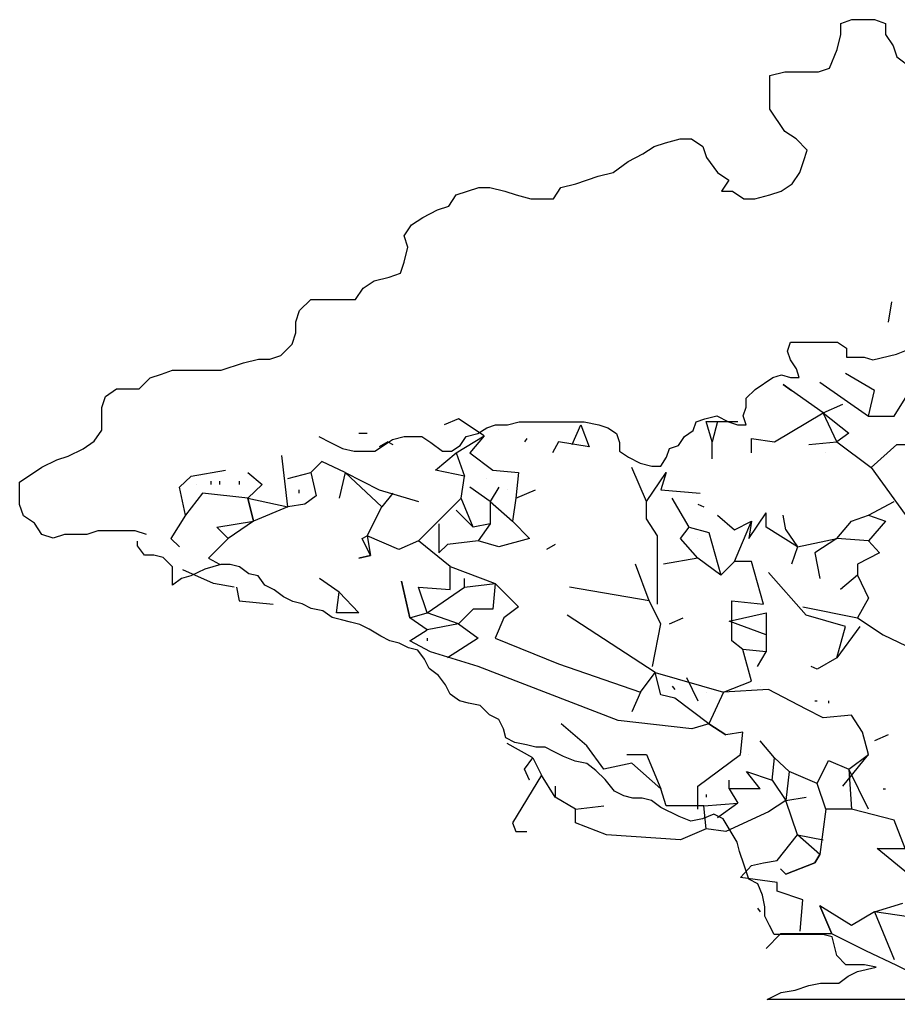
# Model space of a CAD drawing. Header units: inches. Extents: x 15 to 22798, y 21 to 21519.
# Drawn here: x 3215.8 to 3402.9, y 954.9 to 1163.3 of the extents above; entities that cross this region are included whole.
import ezdxf

# ---------------------------------------------------------------- set-up
doc = ezdxf.new("R2010")
doc.units = ezdxf.units.IN
doc.header["$MEASUREMENT"] = 0
doc.layers.add('pino marittimo', color=7, linetype='Continuous')

msp = doc.modelspace()

# ---------------------------------------------------------------- linework, layer by layer
at = {"layer": 'pino marittimo'}
for p, q in [((3401.41, 1103.3), (3400.69, 1098.93)), ((3386.15, 1086.21), (3396.51, 1078.94)), ((3397.78, 1084.39), (3391.6, 1088.03)), ((3380.15, 1084.39), (3378.33, 1085.67)), ((3378.33, 1085.67), (3380.15, 1084.39)), ((3386.87, 1079.67), (3380.15, 1084.39)), ((3396.51, 1078.94), (3397.78, 1084.39)), ((3401.96, 1078.94), (3405.05, 1083.85)), ((3386.87, 1079.67), (3391.05, 1081.49)), ((3309.27, 1078.4), (3306.18, 1077.12)), ((3314.72, 1074.76), (3309.27, 1078.4)), ((3363.25, 1073.49), (3361.98, 1077.85)), ((3361.98, 1077.85), (3368.7, 1077.85)), ((3364.34, 1077.85), (3363.25, 1073.49)), ((3376.52, 1073.49), (3386.87, 1079.67)), ((3389.78, 1073.49), (3386.87, 1079.67)), ((3386.87, 1079.67), (3392.33, 1075.31)), ((3396.51, 1078.94), (3401.96, 1078.94)), ((3317.81, 1076.03), (3317.81, 1076.03)), ((3333.44, 1072.94), (3335.26, 1077.12)), ((3335.26, 1077.12), (3337.08, 1072.4)), ((3288.01, 1075.31), (3289.82, 1075.31)), ((3308.72, 1071.13), (3314.72, 1074.76)), ((3314.72, 1074.76), (3311.63, 1071.13)), ((3323.81, 1074.22), (3323.26, 1073.49)), ((3371.61, 1071.13), (3371.61, 1074.22)), ((3371.61, 1074.22), (3376.52, 1073.49)), ((3392.33, 1075.31), (3389.78, 1073.49)), ((3294.18, 1073.49), (3292.37, 1072.4)), ((3294.18, 1073.49), (3295.28, 1072.94)), ((3330.53, 1073.49), (3329.26, 1071.13)), ((3337.08, 1072.4), (3330.53, 1073.49)), ((3363.25, 1069.85), (3363.25, 1073.49)), ((3383.78, 1072.94), (3389.78, 1073.49)), ((3389.78, 1073.49), (3397.05, 1068.04)), ((3397.05, 1068.04), (3402.5, 1072.94)), ((3402.5, 1072.94), (3405.05, 1072.94)), ((3272.92, 1059.68), (3271.65, 1070.58)), ((3304.36, 1067.49), (3308.72, 1071.13)), ((3308.72, 1071.13), (3310.54, 1066.22)), ((3311.63, 1071.13), (3316.54, 1067.49)), ((3387.42, 1071.13), (3387.42, 1071.13)), ((3252.38, 1066.22), (3259.65, 1067.49)), ((3280.19, 1069.31), (3277.83, 1066.95)), ((3285.1, 1066.95), (3280.19, 1069.31)), ((3310.54, 1066.22), (3304.36, 1067.49)), ((3316.54, 1067.49), (3321.99, 1066.95)), ((3349.25, 1060.77), (3346.16, 1068.04)), ((3397.05, 1068.04), (3427.95, 1025.15)), ((3249.84, 1063.86), (3252.38, 1066.22)), ((3264.38, 1066.95), (3267.47, 1064.4)), ((3272.92, 1065.67), (3277.83, 1066.95)), ((3277.83, 1066.95), (3278.92, 1062.04)), ((3285.1, 1066.95), (3283.83, 1061.49)), ((3292.91, 1059.68), (3285.1, 1066.95)), ((3285.1, 1066.95), (3292.37, 1063.31)), ((3309.81, 1061.49), (3310.54, 1066.22)), ((3315.27, 1065.67), (3315.27, 1065.67)), ((3321.99, 1066.95), (3321.45, 1061.49)), ((3349.25, 1060.77), (3353.43, 1066.95)), ((3353.43, 1066.95), (3352.34, 1063.31)), ((3251.11, 1057.86), (3249.84, 1063.86)), ((3253.47, 1064.4), (3253.47, 1064.4)), ((3256.56, 1065.13), (3256.56, 1064.4)), ((3258.38, 1065.13), (3258.38, 1064.4)), ((3262.56, 1065.13), (3262.56, 1064.4)), ((3267.47, 1064.4), (3264.38, 1061.49)), ((3275.28, 1063.31), (3275.28, 1062.58)), ((3292.37, 1063.31), (3300.73, 1060.77)), ((3315.99, 1060.77), (3311.63, 1063.86)), ((3317.81, 1063.86), (3315.99, 1060.77)), ((3319.63, 1063.31), (3319.63, 1063.31)), ((3321.45, 1061.49), (3325.63, 1063.31)), ((3352.34, 1063.31), (3360.7, 1062.58)), ((3254.75, 1062.58), (3251.11, 1057.86)), ((3264.38, 1061.49), (3254.75, 1062.58)), ((3264.38, 1061.49), (3265.65, 1056.59)), ((3264.38, 1061.49), (3272.92, 1059.68)), ((3265.65, 1056.59), (3264.38, 1061.49)), ((3278.92, 1062.04), (3276.56, 1060.22)), ((3295.28, 1062.58), (3292.91, 1059.68)), ((3300.73, 1052.41), (3309.81, 1061.49)), ((3312.36, 1055.32), (3309.81, 1061.49)), ((3321.45, 1061.49), (3320.72, 1056.59)), ((3358.34, 1055.32), (3354.71, 1061.49)), ((3272.92, 1059.68), (3265.65, 1056.59)), ((3276.56, 1060.22), (3272.92, 1059.68)), ((3289.82, 1053.5), (3292.91, 1059.68)), ((3315.99, 1060.77), (3315.99, 1056.04)), ((3315.99, 1060.77), (3320.72, 1056.59)), ((3349.25, 1057.13), (3349.25, 1060.77)), ((3360.16, 1060.22), (3361.43, 1059.68)), ((3396.51, 1057.86), (3401.96, 1060.77)), ((3251.11, 1057.86), (3248.02, 1052.95)), ((3312.36, 1055.32), (3308.72, 1058.95)), ((3351.62, 1053.5), (3349.25, 1057.13)), ((3364.34, 1057.86), (3367.97, 1054.77)), ((3371.06, 1052.95), (3374.7, 1058.4)), ((3374.7, 1055.32), (3374.7, 1058.4)), ((3378.88, 1054.77), (3378.33, 1057.86)), ((3392.87, 1056.59), (3396.51, 1057.86)), ((3396.51, 1057.86), (3400.14, 1056.59)), ((3257.84, 1055.32), (3265.65, 1056.59)), ((3260.2, 1052.95), (3257.84, 1055.32)), ((3265.65, 1056.59), (3260.2, 1052.95)), ((3305.09, 1056.04), (3305.09, 1049.86)), ((3305.09, 1056.04), (3305.09, 1056.04)), ((3315.99, 1056.04), (3312.36, 1055.32)), ((3315.99, 1056.04), (3313.45, 1052.41)), ((3320.72, 1056.59), (3324.35, 1052.95)), ((3356.52, 1052.95), (3358.34, 1055.32)), ((3358.34, 1055.32), (3362.52, 1054.22)), ((3367.97, 1048.05), (3371.61, 1056.59)), ((3367.97, 1054.77), (3371.61, 1056.59)), ((3371.61, 1056.59), (3371.06, 1052.95)), ((3381.42, 1051.14), (3374.7, 1055.32)), ((3389.78, 1052.95), (3392.87, 1056.59)), ((3400.14, 1056.59), (3396.51, 1052.41)), ((3248.02, 1052.95), (3249.84, 1051.14)), ((3260.2, 1052.95), (3256.02, 1048.77)), ((3258.93, 1054.22), (3258.93, 1054.22)), ((3288.73, 1052.95), (3289.82, 1053.5)), ((3290.55, 1049.32), (3288.73, 1052.95)), ((3296.55, 1050.59), (3289.82, 1053.5)), ((3289.82, 1053.5), (3290.55, 1049.32)), ((3324.35, 1052.95), (3317.81, 1051.14)), ((3351.62, 1038.96), (3351.62, 1053.5)), ((3360.16, 1048.77), (3356.52, 1052.95)), ((3360.16, 1052.95), (3360.16, 1052.95)), ((3362.52, 1054.22), (3365.07, 1045.14)), ((3378.88, 1054.77), (3381.42, 1051.14)), ((3381.42, 1051.14), (3389.78, 1052.95)), ((3389.78, 1052.95), (3385.06, 1049.86)), ((3396.51, 1052.41), (3389.78, 1052.95)), ((3300.73, 1052.41), (3296.55, 1050.59)), ((3307.45, 1046.95), (3300.73, 1052.41)), ((3306.91, 1051.68), (3305.09, 1049.86)), ((3313.45, 1052.41), (3306.91, 1051.68)), ((3317.81, 1051.14), (3313.45, 1052.41)), ((3329.81, 1051.68), (3327.99, 1050.59)), ((3381.42, 1051.14), (3380.15, 1047.5)), ((3381.42, 1051.14), (3381.42, 1051.14)), ((3396.51, 1052.41), (3398.87, 1049.86)), ((3256.02, 1048.77), (3258.38, 1047.5)), ((3290.55, 1049.32), (3288.01, 1048.77)), ((3288.01, 1048.77), (3290.55, 1049.32)), ((3360.16, 1048.77), (3352.89, 1047.5)), ((3365.07, 1045.14), (3360.16, 1048.77)), ((3385.06, 1049.86), (3386.15, 1044.41)), ((3398.87, 1049.86), (3394.14, 1047.5)), ((3307.45, 1046.95), (3317.08, 1043.32)), ((3307.45, 1042.05), (3307.45, 1046.95)), ((3349.8, 1039.69), (3346.89, 1047.5)), ((3367.97, 1048.05), (3365.07, 1045.14)), ((3371.61, 1048.05), (3367.97, 1048.05)), ((3374.15, 1038.96), (3371.61, 1048.05)), ((3394.14, 1047.5), (3394.14, 1045.14)), ((3257.11, 1043.32), (3250.57, 1046.23)), ((3283.83, 1041.5), (3279.65, 1044.41)), ((3310.54, 1042.59), (3310.54, 1044.41)), ((3383.24, 1036.6), (3375.24, 1045.68)), ((3394.14, 1045.14), (3390.51, 1042.05)), ((3394.14, 1045.14), (3396.51, 1040.23)), ((3261.47, 1042.59), (3257.11, 1043.32)), ((3262.02, 1042.59), (3262.56, 1039.69)), ((3298.91, 1036.05), (3297.09, 1043.87)), ((3297.09, 1043.87), (3298.91, 1036.05)), ((3302.55, 1037.14), (3300.73, 1042.59)), ((3300.73, 1042.59), (3307.45, 1042.05)), ((3302.55, 1037.14), (3310.54, 1042.59)), ((3310.54, 1042.59), (3317.08, 1043.32)), ((3317.08, 1043.32), (3316.54, 1037.87)), ((3317.08, 1043.32), (3321.99, 1038.41)), ((3349.8, 1039.69), (3332.9, 1042.59)), ((3283.28, 1037.14), (3283.83, 1041.5)), ((3283.83, 1041.5), (3288.01, 1037.14)), ((3396.51, 1040.23), (3394.14, 1036.05)), ((3262.56, 1039.69), (3269.83, 1038.96)), ((3321.99, 1038.41), (3318.9, 1036.05)), ((3352.34, 1034.78), (3349.8, 1039.69)), ((3367.43, 1031.14), (3367.43, 1039.69)), ((3367.43, 1039.69), (3374.15, 1038.96)), ((3382.51, 1038.41), (3394.14, 1036.05)), ((3288.01, 1037.14), (3283.28, 1037.14)), ((3298.91, 1036.05), (3302.55, 1037.14)), ((3302.55, 1033.51), (3298.91, 1036.05)), ((3309.27, 1034.78), (3302.55, 1037.14)), ((3312.36, 1037.87), (3309.27, 1034.78)), ((3316.54, 1037.87), (3312.36, 1037.87)), ((3318.9, 1036.05), (3317.08, 1031.69)), ((3351.07, 1024.42), (3332.35, 1036.6)), ((3354.16, 1034.78), (3357.07, 1036.05)), ((3366.88, 1035.32), (3374.7, 1037.14)), ((3374.7, 1037.14), (3374.7, 1028.78)), ((3391.6, 1034.23), (3383.24, 1036.6)), ((3394.14, 1036.05), (3399.6, 1032.42)), ((3309.27, 1034.78), (3302.55, 1033.51)), ((3309.27, 1034.78), (3313.45, 1031.69)), ((3350.53, 1025.69), (3352.34, 1034.78)), ((3374.7, 1032.42), (3366.88, 1035.32)), ((3389.78, 1027.51), (3391.6, 1034.23)), ((3394.69, 1034.23), (3389.78, 1027.51)), ((3298.91, 1031.14), (3302.55, 1033.51)), ((3374.7, 1032.42), (3374.7, 1032.42)), ((3399.6, 1032.42), (3406.14, 1029.33)), ((3303.27, 1028.78), (3298.91, 1031.14)), ((3302.55, 1031.69), (3302.55, 1031.14)), ((3313.45, 1031.69), (3306.91, 1027.51)), ((3317.08, 1031.69), (3330.53, 1026.24)), ((3369.79, 1029.33), (3367.43, 1031.14)), ((3313.45, 1025.69), (3303.27, 1028.78)), ((3371.61, 1022.6), (3369.79, 1029.33)), ((3374.7, 1028.78), (3369.79, 1029.33)), ((3372.88, 1025.69), (3374.7, 1028.78)), ((3374.7, 1028.78), (3374.7, 1028.78)), ((3343.26, 1014.24), (3313.45, 1025.69)), ((3330.53, 1026.24), (3347.98, 1020.24)), ((3385.6, 1025.15), (3384.33, 1025.69)), ((3389.78, 1027.51), (3385.6, 1025.15)), ((3347.98, 1020.24), (3351.07, 1024.42)), ((3352.34, 1019.69), (3351.07, 1024.42)), ((3351.07, 1024.42), (3365.61, 1020.24)), ((3354.71, 1021.51), (3355.25, 1020.78)), ((3357.8, 1023.33), (3360.16, 1018.42)), ((3365.61, 1020.24), (3371.61, 1022.6)), ((3373.43, 1021.51), (3373.43, 1021.51)), ((3347.98, 1020.24), (3346.16, 1016.06)), ((3355.25, 1018.97), (3352.34, 1019.69)), ((3361.98, 1020.24), (3361.98, 1020.24)), ((3365.61, 1020.24), (3362.52, 1013.51)), ((3375.24, 1020.78), (3365.61, 1020.24)), ((3383.24, 1016.6), (3375.24, 1020.78)), ((3362.52, 1013.51), (3355.25, 1018.97)), ((3385.06, 1018.42), (3385.6, 1018.42)), ((3387.96, 1018.42), (3387.96, 1017.88)), ((3386.87, 1014.79), (3383.24, 1016.6)), ((3392.87, 1015.33), (3386.87, 1014.79)), ((3395.23, 1011.7), (3392.87, 1015.33)), ((3336.53, 1008.79), (3331.08, 1013.51)), ((3358.89, 1012.42), (3343.26, 1014.24)), ((3362.52, 1013.51), (3358.89, 1012.42)), ((3366.16, 1011.15), (3362.52, 1013.51)), ((3362.52, 1013.51), (3366.16, 1011.15)), ((3369.79, 1011.7), (3366.16, 1011.15)), ((3369.25, 1006.97), (3369.79, 1011.7)), ((3396.51, 1006.97), (3395.23, 1011.7)), ((3396.51, 1006.97), (3395.23, 1011.7)), ((3400.69, 1011.15), (3397.78, 1009.88)), ((3400.69, 1011.15), (3400.69, 1011.15)), ((3325.08, 1006.24), (3319.63, 1009.33)), ((3376.52, 1006.24), (3373.43, 1009.88)), ((3340.17, 1003.88), (3336.53, 1008.79)), ((3345.07, 1006.97), (3349.25, 1006.97)), ((3349.25, 1006.97), (3352.34, 999.7)), ((3360.16, 1000.25), (3369.25, 1006.97)), ((3371.06, 1006.97), (3371.06, 1006.97)), ((3391.05, 1000.25), (3396.51, 1006.97)), ((3392.33, 1003.88), (3396.51, 1006.97)), ((3323.26, 1003.88), (3325.08, 1006.24)), ((3325.08, 1006.24), (3326.9, 1002.61)), ((3346.16, 1005.15), (3340.17, 1003.88)), ((3352.34, 999.7), (3346.16, 1005.15)), ((3375.97, 1001.52), (3376.52, 1006.24)), ((3376.52, 1006.24), (3379.6, 1003.34)), ((3385.6, 1000.79), (3387.96, 1005.7)), ((3387.96, 1005.7), (3392.33, 1003.88)), ((3324.35, 1001.52), (3323.26, 1003.88)), ((3373.43, 999.7), (3370.52, 1003.34)), ((3370.52, 1003.34), (3375.97, 1001.52)), ((3379.6, 1003.34), (3378.88, 997.16)), ((3385.6, 1000.79), (3379.6, 1003.34)), ((3396.51, 995.34), (3392.33, 1003.88)), ((3392.33, 1003.88), (3392.87, 995.34)), ((3326.9, 1002.61), (3320.72, 992.43)), ((3324.35, 1001.52), (3324.35, 1001.52)), ((3329.81, 997.88), (3326.9, 1002.61)), ((3366.88, 999.7), (3366.88, 1001.52)), ((3375.97, 1001.52), (3375.97, 1001.52)), ((3375.97, 1001.52), (3378.88, 997.16)), ((3387.42, 995.34), (3385.6, 1000.79)), ((3329.81, 1000.25), (3329.81, 1000.25)), ((3329.81, 1000.25), (3329.81, 997.88)), ((3353.43, 996.07), (3352.34, 999.7)), ((3360.16, 995.34), (3360.16, 1000.25)), ((3373.43, 999.7), (3366.88, 999.7)), ((3366.88, 999.7), (3368.7, 996.61)), ((3399.6, 999.7), (3400.14, 999.7)), ((3334.17, 995.34), (3329.81, 997.88)), ((3361.43, 996.07), (3368.7, 996.61)), ((3361.98, 998.43), (3361.98, 997.88)), ((3368.7, 996.61), (3364.34, 993.52)), ((3378.88, 997.16), (3375.24, 994.79)), ((3378.88, 997.16), (3383.24, 997.88)), ((3381.42, 989.89), (3378.88, 997.16)), ((3334.17, 995.34), (3340.17, 996.07)), ((3334.17, 992.43), (3334.17, 995.34)), ((3361.43, 996.07), (3353.43, 996.07)), ((3361.98, 991.16), (3361.43, 996.07)), ((3375.24, 994.79), (3366.16, 990.61)), ((3387.42, 995.34), (3386.15, 985.71)), ((3392.87, 995.34), (3387.42, 995.34)), ((3401.96, 992.98), (3392.87, 995.34)), ((3320.72, 992.43), (3321.45, 990.61)), ((3340.71, 989.89), (3334.17, 992.43)), ((3404.32, 986.98), (3401.96, 992.98)), ((3321.45, 990.61), (3323.81, 990.61)), ((3361.98, 991.16), (3356.52, 988.8)), ((3366.16, 990.61), (3361.98, 991.16)), ((3356.52, 988.8), (3340.71, 989.89)), ((3377.06, 984.43), (3381.42, 989.89)), ((3386.15, 985.71), (3381.42, 989.89)), ((3381.42, 989.89), (3386.87, 988.8)), ((3405.05, 981.53), (3398.32, 986.98)), ((3398.32, 986.98), (3404.32, 986.98)), ((3374.15, 983.89), (3377.06, 984.43)), ((3385.06, 983.89), (3386.15, 985.71)), ((3386.15, 985.71), (3385.06, 983.89)), ((3369.25, 980.8), (3371.61, 983.34)), ((3371.61, 983.34), (3374.15, 983.89)), ((3378.88, 981.53), (3377.79, 982.62)), ((3378.88, 981.53), (3385.06, 983.89)), ((3385.06, 983.89), (3378.88, 981.53)), ((3377.06, 979.71), (3369.25, 980.8)), ((3377.06, 977.89), (3377.06, 979.71)), ((3382.51, 976.07), (3377.06, 977.89)), ((3381.97, 969.35), (3382.51, 976.07)), ((3372.88, 974.26), (3373.43, 973.53)), ((3392.87, 970.62), (3386.15, 974.8)), ((3386.15, 974.8), (3388.69, 968.8)), ((3388.69, 968.8), (3386.15, 974.8)), ((3397.78, 973.53), (3392.87, 970.62)), ((3397.78, 973.53), (3403.78, 975.35)), ((3405.05, 972.44), (3397.78, 973.53)), ((3397.78, 973.53), (3401.96, 963.35)), ((3377.79, 968.8), (3374.7, 965.72)), ((3388.69, 968.8), (3377.79, 968.8)), ((3395.96, 965.17), (3388.69, 968.8)), ((3402.5, 962.08), (3395.96, 965.17)), ((3415.95, 955.36), (3402.5, 962.08))]:
    msp.add_line(p, q, dxfattribs=at)
for points in [[(3242.84, 1053.78), (3240.46, 1054.57), (3232.52, 1054.57), (3230.13, 1053.78), (3225.37, 1053.78), (3222.98, 1052.99), (3220.6, 1053.78), (3219.01, 1056.16), (3216.63, 1057.75), (3215.83, 1060.13), (3215.83, 1064.89), (3220.6, 1068.07), (3223.78, 1069.66), (3226.16, 1070.45), (3229.34, 1072.04), (3231.72, 1073.63), (3233.31, 1076.01), (3233.31, 1080.77), (3234.1, 1083.15), (3236.49, 1084.74), (3241.25, 1084.74), (3243.64, 1087.12), (3246.02, 1087.91), (3248.4, 1088.71), (3258.73, 1088.71), (3263.5, 1090.3), (3266.68, 1091.09), (3269.06, 1091.09), (3271.44, 1091.88), (3273.83, 1094.26), (3274.62, 1096.65), (3274.62, 1099.03), (3275.42, 1101.41), (3277.8, 1103.79), (3287.33, 1103.79), (3288.92, 1106.17), (3291.3, 1107.76), (3294.48, 1108.55), (3296.87, 1109.35), (3297.66, 1111.73), (3298.45, 1114.9), (3297.66, 1117.29), (3299.25, 1119.67), (3301.63, 1121.25), (3304.81, 1122.84), (3307.19, 1123.64), (3308.78, 1126.02), (3311.17, 1126.81), (3313.55, 1127.61), (3315.93, 1127.61), (3319.11, 1126.81), (3321.49, 1126.02), (3324.67, 1125.22), (3329.44, 1125.22), (3331.03, 1127.61), (3334.2, 1128.4), (3338.97, 1129.99), (3342.15, 1130.78), (3345.33, 1133.16), (3348.5, 1134.75), (3350.89, 1136.34), (3353.27, 1137.13), (3356.45, 1137.93), (3358.83, 1137.93), (3361.21, 1136.34), (3362.01, 1133.96), (3364.39, 1130.78), (3366.78, 1129.19), (3365.19, 1126.81), (3367.57, 1126.81), (3369.95, 1125.22), (3372.34, 1125.22), (3375.51, 1126.02), (3377.9, 1126.81), (3380.28, 1128.4), (3381.87, 1130.78), (3382.66, 1133.16), (3383.46, 1135.54), (3381.08, 1137.93), (3378.69, 1139.51), (3375.51, 1144.28), (3375.51, 1151.42), (3378.69, 1152.21), (3385.84, 1152.21), (3388.23, 1153.01), (3389.81, 1156.98), (3390.61, 1160.15), (3390.61, 1162.53), (3392.99, 1163.33), (3397.76, 1163.33), (3400.14, 1162.53), (3400.14, 1160.15), (3401.73, 1157.77), (3402.53, 1155.39), (3405.7, 1153.01)], [(3279.51, 1074.61), (3282.02, 1073.36), (3284.53, 1072.1), (3287.04, 1071.48), (3291.43, 1071.48), (3293.31, 1072.73), (3295.19, 1073.98), (3297.7, 1074.61), (3301.47, 1074.61), (3303.35, 1073.36), (3305.86, 1071.48), (3307.74, 1071.48), (3309.62, 1072.73), (3310.88, 1074.61), (3313.39, 1075.24), (3315.27, 1076.49), (3317.15, 1077.12), (3319.66, 1077.12), (3322.17, 1077.75), (3335.98, 1077.75), (3339.11, 1077.12), (3341, 1076.49), (3342.88, 1075.24), (3343.5, 1073.36), (3343.5, 1071.48), (3345.39, 1070.22), (3347.9, 1068.97), (3350.41, 1068.34), (3352.29, 1068.34), (3353.54, 1070.22), (3354.17, 1072.1), (3356.05, 1072.73), (3357.31, 1074.61), (3359.19, 1075.87), (3359.82, 1077.75), (3361.7, 1078.37), (3364.21, 1079), (3366.72, 1077.75), (3368.6, 1077.12), (3370.48, 1077.12), (3369.86, 1079), (3370.48, 1080.88), (3370.48, 1082.76), (3372.37, 1084.64), (3376.13, 1087.15), (3378.01, 1087.78), (3379.9, 1087.15), (3381.78, 1087.15), (3381.15, 1089.03), (3379.9, 1090.91), (3379.27, 1092.79), (3379.9, 1094.67), (3389.94, 1094.67), (3391.82, 1093.42), (3391.82, 1091.54), (3395.58, 1091.54), (3397.46, 1090.91), (3402.48, 1092.17), (3405.62, 1093.42)], [(3415.84, 954.87), (3374.95, 954.87), (3377.91, 956.34), (3380.86, 956.84), (3383.82, 957.82), (3386.28, 958.31), (3390.22, 958.31), (3392.19, 959.79), (3394.16, 960.77), (3398.1, 961.76), (3395.64, 962.25), (3391.7, 962.25), (3389.73, 964.22), (3389.24, 966.19), (3388.75, 968.16), (3386.77, 968.65), (3376.43, 968.65), (3375.44, 970.62), (3374.46, 972.59), (3374.46, 974.56), (3373.97, 977.02), (3372.98, 979.48), (3371.01, 980.46), (3370.03, 983.42), (3369.04, 986.37), (3368.55, 988.34), (3367.07, 990.8), (3365.59, 993.26), (3363.62, 994.25), (3361.16, 993.26), (3358.7, 992.77), (3356.23, 993.75), (3352.29, 995.72), (3350.32, 997.2), (3348.35, 997.69), (3346.38, 997.69), (3344.41, 998.18), (3342.44, 999.17), (3340.47, 1001.63), (3338.5, 1003.6), (3336.53, 1005.08), (3334.06, 1005.57), (3331.6, 1006.55), (3329.63, 1007.54), (3327.66, 1008.52), (3325.69, 1008.52), (3323.72, 1009.01), (3321.26, 1009.51), (3319.29, 1010.49), (3318.79, 1012.46), (3317.81, 1014.43), (3315.84, 1015.41), (3313.87, 1017.38), (3311.4, 1017.87), (3309.43, 1018.37), (3307.46, 1019.84), (3306.48, 1021.81), (3305, 1023.78), (3303.03, 1025.26), (3302.04, 1027.23), (3300.57, 1029.19), (3298.6, 1029.69), (3296.63, 1030.67), (3294.66, 1031.16), (3292.69, 1032.15), (3290.22, 1033.62), (3288.25, 1034.61), (3286.28, 1035.1), (3284.31, 1035.59), (3282.34, 1036.09), (3280.37, 1037.56), (3277.91, 1038.06), (3275.94, 1039.04), (3273.97, 1039.53), (3272, 1040.52), (3270.02, 1041.99), (3268.05, 1042.98), (3266.58, 1044.95), (3264.61, 1045.44), (3262.64, 1046.92), (3260.67, 1047.41), (3258.69, 1047.41), (3255.25, 1046.42), (3252.29, 1044.95), (3250.32, 1044.45), (3248.35, 1042.98), (3248.35, 1046.92), (3246.38, 1048.88), (3244.41, 1049.38), (3242.44, 1049.38), (3240.96, 1051.35), (3240.96, 1052.33)]]:
    msp.add_lwpolyline(points, dxfattribs=at)

doc.saveas('drawing.dxf')
